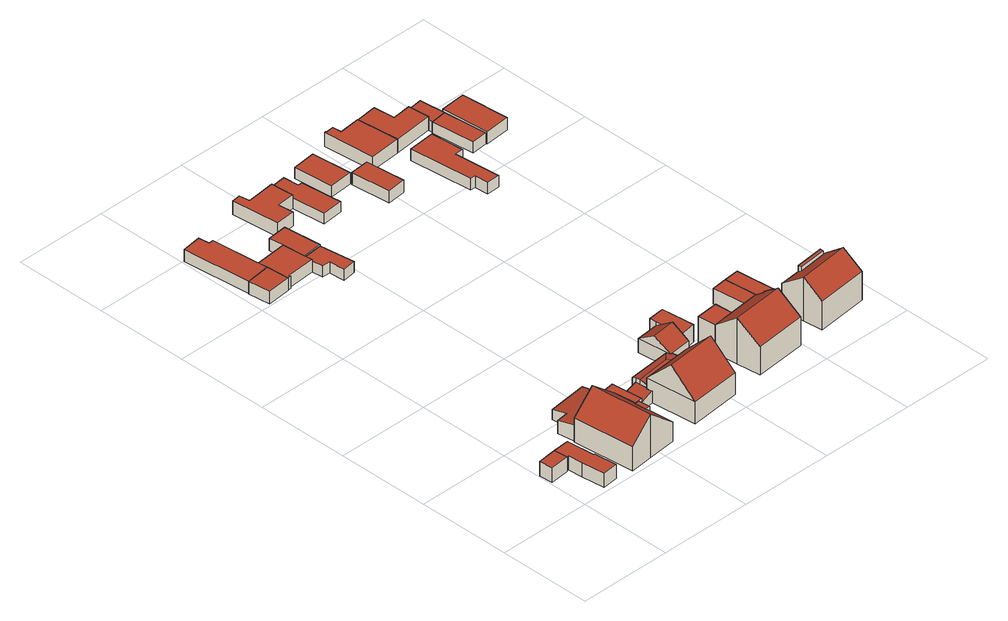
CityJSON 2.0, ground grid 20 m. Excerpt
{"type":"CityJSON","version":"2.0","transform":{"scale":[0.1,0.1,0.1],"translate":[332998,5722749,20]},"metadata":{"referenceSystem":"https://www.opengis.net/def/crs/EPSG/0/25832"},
"CityObjects":{
"building1":{"type":"Building","attributes":{"Geometrietyp2DReferenz":"3000","Gemeindeschluessel":"05170048","function":"31001_1010","roofType":"1000","measuredHeight":3.12},"address":[{"country":"Germany","locality":"Wesel","thoroughfareNumber":"7","thoroughfareName":"Am Weißen Stein"}],"geometry":[{"type":"Solid","lod":"2","boundaries":[[[[0,1,2,3]],[[4,5,1,0]],[[6,7,5,4]],[[3,2,7,6]],[[4,0,3,6]],[[1,5,7,2]]]],"semantics":{"surfaces":[{"type":"WallSurface"},{"type":"RoofSurface"},{"type":"GroundSurface"}],"values":[[0,0,0,0,1,2]]}}]},
"building2":{"type":"Building","attributes":{"Geometrietyp2DReferenz":"3000","Gemeindeschluessel":"05170048","function":"31001_2463","roofType":"1000","measuredHeight":3.02},"address":[{"country":"Germany","locality":"Wesel","thoroughfareNumber":"7","thoroughfareName":"Am Weißen Stein"}],"geometry":[{"type":"Solid","lod":"2","boundaries":[[[[8,9,10,11]],[[12,13,9,8]],[[14,15,13,12]],[[16,17,15,14]],[[18,19,17,16]],[[20,21,19,18]],[[4,22,21,20]],[[0,23,22,4]],[[11,10,23,0]],[[4,20,18,16,14,12,8,11,0]],[[9,13,15,17,19,21,22,23,10]]]],"semantics":{"surfaces":[{"type":"WallSurface"},{"type":"RoofSurface"},{"type":"GroundSurface"}],"values":[[0,0,0,0,0,0,0,0,0,1,2]]}}]},
"building3":{"type":"Building","attributes":{"Gemeindeschluessel":"05170048","Geometrietyp2DReferenz":"3000","function":"31001_1010"},"address":[{"country":"Germany","locality":"Wesel","thoroughfareNumber":"7a","thoroughfareName":"Am Weißen Stein"}],"children":["building3-1","building3-2"]},
"building3-1":{"type":"BuildingPart","attributes":{"roofType":"3100","measuredHeight":9.47},"parents":["building3"],"geometry":[{"type":"MultiSurface","lod":"2","boundaries":[[[24,25,26,27]],[[28,29,25,24]],[[30,31,29,28]],[[32,33,31,30]],[[34,35,33,32]],[[36,37,35,34]],[[38,39,37,36]],[[40,41,39,38]],[[42,43,41,40]],[[32,30,28,34]],[[24,27,44,45,42,40,38,36,34,28]],[[26,25,29,31,33,35,37,39,41,43,46,47]],[[48,49,26,47]],[[50,27,49,48]],[[51,52,46,43]],[[45,53,54]],[[54,53,52,51,42]],[[52,48,47,46]],[[45,44,50,53]],[[48,52,53,50]]],"semantics":{"surfaces":[{"type":"WallSurface"},{"type":"RoofSurface"},{"type":"GroundSurface"},{"type":"ClosureSurface"}],"values":[0,0,0,0,0,0,0,0,0,1,1,2,0,3,0,0,3,0,0,3]}}]},
"building3-2":{"type":"BuildingPart","attributes":{"roofType":"1000","measuredHeight":4.87},"address":[{"country":"Germany","locality":"Wesel","thoroughfareNumber":"7a","thoroughfareName":"Am Weißen Stein"}],"parents":["building3"],"geometry":[{"type":"MultiSurface","lod":"2","boundaries":[[[55,49,51,56]],[[53,50,55,56]],[[48,52,51,49]],[[55,50,27]],[[27,50,48,49]],[[50,53,52,48]],[[56,42,54]],[[53,54,42,51,52]]],"semantics":{"surfaces":[{"type":"WallSurface"},{"type":"RoofSurface"},{"type":"GroundSurface"},{"type":"ClosureSurface"}],"values":[0,1,2,0,3,3,0,3]}}]},
"building4":{"type":"Building","attributes":{"Geometrietyp2DReferenz":"3000","Gemeindeschluessel":"05170048","function":"51009_1610","roofType":"2100","measuredHeight":3.52},"geometry":[{"type":"Solid","lod":"2","boundaries":[[[[57,58,59,60]],[[61,62,58,57]],[[63,64,62,61]],[[65,66,64,63]],[[67,68,66,65]],[[69,70,68,67]],[[60,59,70,69]],[[67,65,63,61,57,60,69]],[[58,62,64,66,68,70,59]]]],"semantics":{"surfaces":[{"type":"WallSurface"},{"type":"RoofSurface"},{"type":"GroundSurface"}],"values":[[0,0,0,0,0,0,0,1,2]]}}]},
"building5":{"type":"Building","attributes":{"Geometrietyp2DReferenz":"3000","Gemeindeschluessel":"05170048","function":"31001_2463","roofType":"1000","measuredHeight":2.71},"address":[{"country":"Germany","locality":"Wesel","thoroughfareNumber":"7a","thoroughfareName":"Am Weißen Stein"}],"geometry":[{"type":"Solid","lod":"2","boundaries":[[[[71,72,73,74]],[[75,76,72,71]],[[77,78,76,75]],[[79,80,78,77]],[[81,82,80,79]],[[74,73,82,81]],[[79,77,75,71,74,81]],[[72,76,78,80,82,73]]]],"semantics":{"surfaces":[{"type":"WallSurface"},{"type":"RoofSurface"},{"type":"GroundSurface"}],"values":[[0,0,0,0,0,0,1,2]]}}]},
"building6":{"type":"Building","attributes":{"Geometrietyp2DReferenz":"3000","Gemeindeschluessel":"05170048","function":"31001_1010","roofType":"1000","measuredHeight":2.79},"address":[{"country":"Germany","locality":"Wesel","thoroughfareNumber":"12","thoroughfareName":"Hagelkreuzweg"}],"geometry":[{"type":"Solid","lod":"2","boundaries":[[[[83,84,85,86]],[[87,88,84,83]],[[89,90,88,87]],[[86,85,90,89]],[[87,83,86,89]],[[84,88,90,85]]]],"semantics":{"surfaces":[{"type":"WallSurface"},{"type":"RoofSurface"},{"type":"GroundSurface"}],"values":[[0,0,0,0,1,2]]}}]},
"building7":{"type":"Building","attributes":{"Geometrietyp2DReferenz":"3000","Gemeindeschluessel":"05170048","function":"31001_2463","roofType":"1000","measuredHeight":2.78},"address":[{"country":"Germany","locality":"Wesel","thoroughfareNumber":"12","thoroughfareName":"Hagelkreuzweg"}],"geometry":[{"type":"Solid","lod":"2","boundaries":[[[[91,92,93,94]],[[95,96,92,91]],[[97,98,96,95]],[[86,99,98,97]],[[89,100,99,86]],[[101,102,100,89]],[[94,93,102,101]],[[89,86,97,95,91,94,101]],[[92,96,98,99,100,102,93]]]],"semantics":{"surfaces":[{"type":"WallSurface"},{"type":"RoofSurface"},{"type":"GroundSurface"}],"values":[[0,0,0,0,0,0,0,1,2]]}}]},
"building8":{"type":"Building","attributes":{"Geometrietyp2DReferenz":"3000","Gemeindeschluessel":"05170048","function":"31001_2463","roofType":"1000","measuredHeight":2.74},"address":[{"country":"Germany","locality":"Wesel","thoroughfareNumber":"12","thoroughfareName":"Hagelkreuzweg"}],"geometry":[{"type":"Solid","lod":"2","boundaries":[[[[103,104,105,106]],[[107,108,104,103]],[[109,110,108,107]],[[111,112,110,109]],[[83,113,112,111]],[[86,99,113,83]],[[97,98,99,86]],[[106,105,98,97]],[[86,83,111,109,107,103,106,97]],[[104,108,110,112,113,99,98,105]]]],"semantics":{"surfaces":[{"type":"WallSurface"},{"type":"RoofSurface"},{"type":"GroundSurface"}],"values":[[0,0,0,0,0,0,0,0,1,2]]}}]},
"building9":{"type":"Building","attributes":{"Gemeindeschluessel":"05170048","Geometrietyp2DReferenz":"3000","function":"51009_1610"},"children":["building9-1","building9-2"]},
"building9-1":{"type":"BuildingPart","attributes":{"roofType":"5000","measuredHeight":3.71},"parents":["building9"],"geometry":[{"type":"MultiSurface","lod":"2","boundaries":[[[114,115,116,117]],[[118,119,115,114]],[[120,121,119,118]],[[122,123,124,125]],[[126,127,123,122]],[[128,129,127,126]],[[117,116,129,128]],[[130,120,118,131]],[[118,114,117,128,126,131]],[[126,122,125,130,131]],[[115,119,121,132,124,123,127,129,116]],[[120,130,133,134]],[[133,132,121,134]],[[130,125,135,133]],[[132,133,135,124]]],"semantics":{"surfaces":[{"type":"WallSurface"},{"type":"RoofSurface"},{"type":"GroundSurface"},{"type":"ClosureSurface"}],"values":[0,0,0,0,0,0,0,1,1,1,2,0,3,0,3]}}]},
"building9-2":{"type":"BuildingPart","attributes":{"roofType":"2100","measuredHeight":2.57},"parents":["building9"],"geometry":[{"type":"MultiSurface","lod":"2","boundaries":[[[136,137,138,139]],[[135,124,137,136]],[[140,141,121,134]],[[142,143,141,140]],[[139,138,143,142]],[[140,134,135,136,139,142]],[[137,124,121,141,143,138]],[[133,134,121,132]],[[135,133,132,124]]],"semantics":{"surfaces":[{"type":"WallSurface"},{"type":"RoofSurface"},{"type":"GroundSurface"},{"type":"ClosureSurface"}],"values":[0,0,0,0,0,1,2,3,3]}}]},
"building10":{"type":"Building","attributes":{"Geometrietyp2DReferenz":"3000","Gemeindeschluessel":"05170048","function":"31001_1010","roofType":"3100","measuredHeight":10.37},"address":[{"country":"Germany","locality":"Wesel","thoroughfareNumber":"7b","thoroughfareName":"Am Weißen Stein"}],"geometry":[{"type":"Solid","lod":"2","boundaries":[[[[144,145,146,147]],[[148,149,145,144]],[[150,151,149,148]],[[147,146,151,150]],[[144,152,148]],[[150,153,147]],[[147,153,152,144]],[[148,152,153,150]],[[145,149,151,146]]]],"semantics":{"surfaces":[{"type":"WallSurface"},{"type":"RoofSurface"},{"type":"GroundSurface"}],"values":[[0,0,0,0,0,0,1,1,2]]}}]},
"building11":{"type":"Building","attributes":{"Geometrietyp2DReferenz":"3000","Gemeindeschluessel":"05170048","function":"31001_1313","roofType":"1000","measuredHeight":2.42},"address":[{"country":"Germany","locality":"Wesel","thoroughfareNumber":"14a","thoroughfareName":"Hagelkreuzweg"}],"geometry":[{"type":"Solid","lod":"2","boundaries":[[[[154,155,156,157]],[[158,159,155,154]],[[160,161,159,158]],[[162,163,161,160]],[[164,108,163,162]],[[165,104,108,164]],[[157,156,104,165]],[[164,162,160,158,154,157,165]],[[155,159,161,163,108,104,156]]]],"semantics":{"surfaces":[{"type":"WallSurface"},{"type":"RoofSurface"},{"type":"GroundSurface"}],"values":[[0,0,0,0,0,0,0,1,2]]}}]},
"building12":{"type":"Building","attributes":{"Geometrietyp2DReferenz":"3000","Gemeindeschluessel":"05170048","function":"31001_2463","roofType":"1000","measuredHeight":2.71},"address":[{"country":"Germany","locality":"Wesel","thoroughfareNumber":"14","thoroughfareName":"Hagelkreuzweg"}],"geometry":[{"type":"Solid","lod":"2","boundaries":[[[[166,167,168,169]],[[170,156,167,166]],[[103,104,156,170]],[[106,105,104,103]],[[169,168,105,106]],[[103,170,166,169,106]],[[167,156,104,105,168]]]],"semantics":{"surfaces":[{"type":"WallSurface"},{"type":"RoofSurface"},{"type":"GroundSurface"}],"values":[[0,0,0,0,0,1,2]]}}]},
"building13":{"type":"Building","attributes":{"Geometrietyp2DReferenz":"3000","Gemeindeschluessel":"05170048","function":"31001_2463","roofType":"3100","measuredHeight":5.43},"address":[{"country":"Germany","locality":"Wesel","thoroughfareNumber":"7b","thoroughfareName":"Am Weißen Stein"}],"geometry":[{"type":"Solid","lod":"2","boundaries":[[[[171,172,173,174]],[[175,176,172,171]],[[177,178,176,175]],[[174,173,178,177]],[[171,179,175]],[[177,180,174]],[[174,180,179,171]],[[175,179,180,177]],[[172,176,178,173]]]],"semantics":{"surfaces":[{"type":"WallSurface"},{"type":"RoofSurface"},{"type":"GroundSurface"}],"values":[[0,0,0,0,0,0,1,1,2]]}}]},
"building14":{"type":"Building","attributes":{"Geometrietyp2DReferenz":"3000","Gemeindeschluessel":"05170048","function":"31001_1010","roofType":"1000","measuredHeight":2.92},"address":[{"country":"Germany","locality":"Wesel","thoroughfareNumber":"14a","thoroughfareName":"Hagelkreuzweg"}],"geometry":[{"type":"Solid","lod":"2","boundaries":[[[[181,182,183,184]],[[185,186,182,181]],[[187,188,186,185]],[[189,190,188,187]],[[191,192,190,189]],[[193,194,192,191]],[[195,196,194,193]],[[184,183,196,195]],[[193,191,189,187,185,181,184,195]],[[182,186,188,190,192,194,196,183]]]],"semantics":{"surfaces":[{"type":"WallSurface"},{"type":"RoofSurface"},{"type":"GroundSurface"}],"values":[[0,0,0,0,0,0,0,0,1,2]]}}]},
"building15":{"type":"Building","attributes":{"Geometrietyp2DReferenz":"3000","Gemeindeschluessel":"05170048","function":"51009_1610","roofType":"1000","measuredHeight":3.79},"geometry":[{"type":"Solid","lod":"2","boundaries":[[[[197,198,199,200]],[[201,202,198,197]],[[203,204,202,201]],[[205,206,204,203]],[[200,199,206,205]],[[203,201,197,200,205]],[[198,202,204,206,199]]]],"semantics":{"surfaces":[{"type":"WallSurface"},{"type":"RoofSurface"},{"type":"GroundSurface"}],"values":[[0,0,0,0,0,1,2]]}}]},
"building16":{"type":"Building","attributes":{"Geometrietyp2DReferenz":"3000","Gemeindeschluessel":"05170048","function":"31001_1010","roofType":"1000","measuredHeight":2.24},"address":[{"country":"Germany","locality":"Wesel","thoroughfareNumber":"16","thoroughfareName":"Hagelkreuzweg"}],"geometry":[{"type":"Solid","lod":"2","boundaries":[[[[207,208,209,210]],[[211,212,208,207]],[[213,214,212,211]],[[215,216,214,213]],[[217,186,216,215]],[[218,182,186,217]],[[219,220,182,218]],[[210,209,220,219]],[[218,217,215,213,211,207,210,219]],[[208,212,214,216,186,182,220,209]]]],"semantics":{"surfaces":[{"type":"WallSurface"},{"type":"RoofSurface"},{"type":"GroundSurface"}],"values":[[0,0,0,0,0,0,0,0,1,2]]}}]},
"building17":{"type":"Building","attributes":{"Gemeindeschluessel":"05170048","Geometrietyp2DReferenz":"3000","function":"31001_1010"},"address":[{"country":"Germany","locality":"Wesel","thoroughfareNumber":"7c","thoroughfareName":"Am Weißen Stein"}],"children":["building17-1","building17-2"]},
"building17-1":{"type":"BuildingPart","attributes":{"roofType":"3100","measuredHeight":10.12},"parents":["building17"],"geometry":[{"type":"Solid","lod":"2","boundaries":[[[[221,222,223,224]],[[225,226,222,221]],[[227,228,229,230]],[[231,232,228,227]],[[233,234,232,231]],[[235,236,234,233]],[[237,238,236,235]],[[239,240,238,237]],[[241,242,240,239]],[[224,223,242,241]],[[237,235,233,231,227,230,225,221,239]],[[224,241,239,221]],[[222,226,229,228,232,234,236,238,240,242,223]],[[230,229,226,225]]]],"semantics":{"surfaces":[{"type":"WallSurface"},{"type":"RoofSurface"},{"type":"GroundSurface"},{"type":"ClosureSurface"}],"values":[[0,0,0,0,0,0,0,0,0,0,1,1,2,3]]}}]},
"building17-2":{"type":"BuildingPart","attributes":{"roofType":"1000","measuredHeight":6.22},"parents":["building17"],"geometry":[{"type":"Solid","lod":"2","boundaries":[[[[243,244,245,246]],[[230,229,244,243]],[[246,245,226,225]],[[230,243,246,225]],[[244,229,226,245]],[[225,226,229,230]]]],"semantics":{"surfaces":[{"type":"WallSurface"},{"type":"RoofSurface"},{"type":"GroundSurface"},{"type":"ClosureSurface"}],"values":[[0,0,0,1,2,3]]}}]},
"building18":{"type":"Building","attributes":{"Geometrietyp2DReferenz":"3000","Gemeindeschluessel":"05170048","function":"31001_2463","roofType":"1000","measuredHeight":2.5},"address":[{"country":"Germany","locality":"Wesel","thoroughfareNumber":"16","thoroughfareName":"Hagelkreuzweg"}],"geometry":[{"type":"Solid","lod":"2","boundaries":[[[[247,248,249,250]],[[251,252,248,247]],[[253,254,252,251]],[[250,249,254,253]],[[251,247,250,253]],[[248,252,254,249]]]],"semantics":{"surfaces":[{"type":"WallSurface"},{"type":"RoofSurface"},{"type":"GroundSurface"}],"values":[[0,0,0,0,1,2]]}}]},
"building19":{"type":"Building","attributes":{"Geometrietyp2DReferenz":"3000","Gemeindeschluessel":"05170048","function":"31001_2463","roofType":"1000","measuredHeight":3.39},"address":[{"country":"Germany","locality":"Wesel","thoroughfareNumber":"7c","thoroughfareName":"Am Weißen Stein"}],"geometry":[{"type":"Solid","lod":"2","boundaries":[[[[255,256,257,258]],[[259,260,256,255]],[[261,262,260,259]],[[258,257,262,261]],[[259,255,258,261]],[[256,260,262,257]]]],"semantics":{"surfaces":[{"type":"WallSurface"},{"type":"RoofSurface"},{"type":"GroundSurface"}],"values":[[0,0,0,0,1,2]]}}]},
"building20":{"type":"Building","attributes":{"Geometrietyp2DReferenz":"3000","Gemeindeschluessel":"05170048","function":"31001_2463","roofType":"1000","measuredHeight":2.61},"address":[{"country":"Germany","locality":"Wesel","thoroughfareNumber":"18","thoroughfareName":"Hagelkreuzweg"}],"geometry":[{"type":"Solid","lod":"2","boundaries":[[[[263,264,265,266]],[[267,268,264,263]],[[269,270,268,267]],[[266,265,270,269]],[[267,263,266,269]],[[264,268,270,265]]]],"semantics":{"surfaces":[{"type":"WallSurface"},{"type":"RoofSurface"},{"type":"GroundSurface"}],"values":[[0,0,0,0,1,2]]}}]},
"building21":{"type":"Building","attributes":{"Geometrietyp2DReferenz":"3000","Gemeindeschluessel":"05170048","function":"31001_2463","roofType":"1000","measuredHeight":3.49},"address":[{"country":"Germany","locality":"Wesel","thoroughfareNumber":"7d","thoroughfareName":"Am Weißen Stein"}],"geometry":[{"type":"Solid","lod":"2","boundaries":[[[[271,272,273,258]],[[274,275,272,271]],[[276,277,275,274]],[[258,273,277,276]],[[274,271,258,276]],[[272,275,277,273]]]],"semantics":{"surfaces":[{"type":"WallSurface"},{"type":"RoofSurface"},{"type":"GroundSurface"}],"values":[[0,0,0,0,1,2]]}}]},
"building22":{"type":"Building","attributes":{"Gemeindeschluessel":"05170048","Geometrietyp2DReferenz":"3000","function":"31001_1010"},"address":[{"country":"Germany","locality":"Wesel","thoroughfareNumber":"7d","thoroughfareName":"Am Weißen Stein"}],"children":["building22-1","building22-2"]},
"building22-1":{"type":"BuildingPart","attributes":{"roofType":"3100","measuredHeight":9.46},"parents":["building22"],"geometry":[{"type":"MultiSurface","lod":"2","boundaries":[[[278,279,280,281]],[[282,283,279,278]],[[284,285,283,282]],[[286,287,285,284]],[[288,289,287,286]],[[290,291,292,293]],[[281,280,291,290]],[[290,293,294,295,288,286,284,281]],[[282,278,281,284]],[[279,283,285,287,289,296,297,292,291,280]],[[298,296,289,299]],[[288,295,298,299]],[[298,300,297,296]],[[295,294,300,298]],[[300,301,292,297]],[[294,293,301,300]]],"semantics":{"surfaces":[{"type":"WallSurface"},{"type":"RoofSurface"},{"type":"GroundSurface"},{"type":"ClosureSurface"}],"values":[0,0,0,0,0,0,0,1,1,2,0,3,0,3,0,3]}}]},
"building22-2":{"type":"BuildingPart","attributes":{"roofType":"1000","measuredHeight":7.02},"address":[{"country":"Germany","locality":"Wesel","thoroughfareNumber":"7d","thoroughfareName":"Am Weißen Stein"}],"parents":["building22"],"geometry":[{"type":"MultiSurface","lod":"2","boundaries":[[[302,301,299,303]],[[304,305,302,303]],[[300,298,299,301]],[[302,305,294,293]],[[300,301,293,294]],[[305,304,295,294]],[[298,300,294,295]],[[304,303,288,295]],[[299,298,295,288]]],"semantics":{"surfaces":[{"type":"WallSurface"},{"type":"RoofSurface"},{"type":"GroundSurface"},{"type":"ClosureSurface"}],"values":[0,1,2,0,3,0,3,0,3]}}]},
"building23":{"type":"Building","attributes":{"Geometrietyp2DReferenz":"3000","Gemeindeschluessel":"05170048","function":"31001_1010","roofType":"1000","measuredHeight":3.02},"address":[{"country":"Germany","locality":"Wesel","thoroughfareNumber":"18","thoroughfareName":"Hagelkreuzweg"}],"geometry":[{"type":"Solid","lod":"2","boundaries":[[[[306,307,308,309]],[[310,311,307,306]],[[312,313,311,310]],[[314,315,313,312]],[[316,317,315,314]],[[318,319,317,316]],[[320,321,319,318]],[[309,308,321,320]],[[318,316,314,312,310,306,309,320]],[[307,311,313,315,317,319,321,308]]]],"semantics":{"surfaces":[{"type":"WallSurface"},{"type":"RoofSurface"},{"type":"GroundSurface"}],"values":[[0,0,0,0,0,0,0,0,1,2]]}}]},
"building24":{"type":"Building","attributes":{"Geometrietyp2DReferenz":"3000","Gemeindeschluessel":"05170048","function":"31001_1313","roofType":"1000","measuredHeight":2.51},"address":[{"country":"Germany","locality":"Wesel","thoroughfareNumber":"20","thoroughfareName":"Hagelkreuzweg"}],"geometry":[{"type":"Solid","lod":"2","boundaries":[[[[322,323,324,325]],[[326,327,323,322]],[[328,329,327,326]],[[330,331,329,328]],[[332,333,331,330]],[[334,335,333,332]],[[336,337,335,334]],[[325,324,337,336]],[[334,332,330,328,326,322,325,336]],[[323,327,329,331,333,335,337,324]]]],"semantics":{"surfaces":[{"type":"WallSurface"},{"type":"RoofSurface"},{"type":"GroundSurface"}],"values":[[0,0,0,0,0,0,0,0,1,2]]}}]},
"building25":{"type":"Building","attributes":{"Geometrietyp2DReferenz":"3000","Gemeindeschluessel":"05170048","function":"31001_1010","roofType":"1000","measuredHeight":2.96},"address":[{"country":"Germany","locality":"Wesel","thoroughfareNumber":"20","thoroughfareName":"Hagelkreuzweg"}],"geometry":[{"type":"Solid","lod":"2","boundaries":[[[[338,339,340,341]],[[342,343,339,338]],[[344,345,343,342]],[[346,311,345,344]],[[347,307,311,346]],[[341,340,307,347]],[[346,344,342,338,341,347]],[[339,343,345,311,307,340]]]],"semantics":{"surfaces":[{"type":"WallSurface"},{"type":"RoofSurface"},{"type":"GroundSurface"}],"values":[[0,0,0,0,0,0,1,2]]}}]},
"building26":{"type":"Building","attributes":{"Geometrietyp2DReferenz":"3000","Gemeindeschluessel":"05170048","function":"31001_2463","roofType":"1000","measuredHeight":2.42},"address":[{"country":"Germany","locality":"Wesel","thoroughfareNumber":"20","thoroughfareName":"Hagelkreuzweg"}],"geometry":[{"type":"Solid","lod":"2","boundaries":[[[[348,349,350,351]],[[352,353,349,348]],[[354,355,353,352]],[[351,350,355,354]],[[352,348,351,354]],[[349,353,355,350]]]],"semantics":{"surfaces":[{"type":"WallSurface"},{"type":"RoofSurface"},{"type":"GroundSurface"}],"values":[[0,0,0,0,1,2]]}}]},
"building27":{"type":"Building","attributes":{"Geometrietyp2DReferenz":"3000","Gemeindeschluessel":"05170048","function":"31001_2463","roofType":"1000","measuredHeight":2.32},"address":[{"country":"Germany","locality":"Wesel","thoroughfareNumber":"20","thoroughfareName":"Hagelkreuzweg"}],"geometry":[{"type":"Solid","lod":"2","boundaries":[[[[348,356,357,358]],[[351,359,356,348]],[[360,345,359,351]],[[361,343,345,360]],[[358,357,343,361]],[[360,351,348,358,361]],[[356,359,345,343,357]]]],"semantics":{"surfaces":[{"type":"WallSurface"},{"type":"RoofSurface"},{"type":"GroundSurface"}],"values":[[0,0,0,0,0,1,2]]}}]},
"building28":{"type":"Building","attributes":{"Geometrietyp2DReferenz":"3000","Gemeindeschluessel":"05170048","function":"31001_2723","roofType":"1000","measuredHeight":2.71},"address":[{"country":"Germany","locality":"Wesel","thoroughfareNumber":"22","thoroughfareName":"Hagelkreuzweg"}],"geometry":[{"type":"Solid","lod":"2","boundaries":[[[[362,363,364,365]],[[366,367,363,362]],[[368,369,367,366]],[[365,364,369,368]],[[366,362,365,368]],[[363,367,369,364]]]],"semantics":{"surfaces":[{"type":"WallSurface"},{"type":"RoofSurface"},{"type":"GroundSurface"}],"values":[[0,0,0,0,1,2]]}}]}
},
"vertices":[
[44,119,32],[44,119,0],[3,115,0],[3,115,32],[47,90,32],[47,90,0],[6,86,32],[6,86,0],
[85,62,32],[85,62,1],[79,122,1],[79,122,32],[87,62,32],[87,62,1],[92,14,32],[92,14,1],[58,10,32],[58,10,1],[53,59,32],[53,59,1],[50,90,32],[50,90,1],[47,90,1],[44,119,1],
[238,19,45],[238,19,2],[233,71,2],[233,71,45],[177,13,97],[177,13,2],[127,8,55],[127,8,2],[114,140,55],[114,140,2],[164,145,97],[164,145,2],[222,151,48],[222,151,2],[225,151,45],[225,151,2],[229,115,45],[229,115,2],[230,96,45],[230,96,2],[222,70,55],[219,95,55],[219,95,2],[222,70,2],[222,70,6],[233,71,6],[222,70,54],[230,96,6],[219,95,6],[219,95,54],[220,95,54],
[233,71,54],[230,96,54],
[222,151,40],[222,151,5],[219,180,5],[219,180,34],[114,140,40],[114,140,5],[109,176,33],[109,176,5],[135,179,33],[135,179,5],[131,211,27],[131,211,5],[215,221,27],[215,221,5],
[253,184,32],[253,184,4],[219,180,4],[219,180,32],[260,118,32],[260,118,4],[229,115,32],[229,115,4],[225,151,32],[225,151,4],[222,151,32],[222,151,4],
[74,809,28],[74,809,0],[70,857,0],[70,857,28],[23,804,28],[23,804,0],[18,851,28],[18,851,0],
[48,979,28],[48,979,1],[45,1002,1],[45,1002,28],[58,980,28],[58,980,1],[68,877,28],[68,877,1],[70,857,1],[18,851,1],[4,997,28],[4,997,1],
[140,834,28],[140,834,1],[135,883,1],[135,883,28],[142,817,28],[142,817,1],[80,812,28],[80,812,1],[81,810,28],[81,810,1],[74,809,1],
[392,145,35],[392,145,3],[388,171,3],[388,171,35],[387,145,35],[387,145,3],[291,135,35],[291,135,3],[288,170,35],[288,170,3],[289,162,3],[289,162,38],[383,179,35],[383,179,3],[384,171,35],[384,171,3],[290,152,40],[361,160,40],[290,152,3],[290,152,29],[291,135,29],[289,162,29],
[256,159,22],[256,159,3],[260,118,3],[260,118,22],[289,135,29],[289,135,3],[291,123,29],[291,123,3],
[399,146,52],[399,146,4],[289,135,4],[289,135,52],[410,36,52],[410,36,4],[300,26,52],[300,26,4],[404,91,107],[295,80,107],
[192,764,25],[192,764,1],[182,838,1],[182,838,25],[164,760,25],[164,760,1],[161,793,25],[161,793,1],[144,793,25],[144,793,1],[142,817,25],[140,834,25],
[174,918,28],[174,918,1],[132,914,1],[132,914,28],[182,838,28],
[384,171,34],[384,171,4],[435,177,4],[435,177,34],[377,244,34],[377,244,4],[427,249,34],[427,249,4],[380,207,58],[431,213,58],
[243,1019,32],[243,1019,2],[182,1013,2],[182,1013,32],[247,971,32],[247,971,2],[209,967,32],[209,967,2],[212,935,32],[212,935,2],[170,931,32],[170,931,2],[160,1033,32],[160,1033,2],[179,1035,32],[179,1035,2],
[468,198,41],[468,198,3],[461,268,3],[461,268,41],[433,192,41],[433,192,3],[427,249,41],[427,249,3],[426,264,41],[426,264,3],
[281,991,25],[281,991,2],[278,1024,2],[278,1024,25],[290,991,25],[290,991,2],[299,904,25],[299,904,2],[254,900,25],[254,900,2],[247,971,25],[243,1019,25],[243,1020,25],[243,1020,2],
[473,94,108],[473,94,7],[478,43,7],[478,43,69],[468,144,69],[468,144,7],[579,156,69],[579,156,7],[514,149,7],[514,149,69],[581,138,83],[581,138,7],[586,139,83],[586,139,7],[588,119,98],[588,119,7],[583,118,98],[583,118,7],[585,105,108],[585,105,7],[590,54,69],[590,54,7],
[511,186,69],[511,186,7],[464,182,7],[464,182,69],
[369,950,27],[369,950,2],[361,1035,2],[361,1035,27],[319,946,27],[319,946,2],[311,1030,27],[311,1030,2],
[608,174,41],[608,174,7],[600,251,7],[600,251,41],[575,171,41],[575,171,7],[567,248,41],[567,248,7],
[410,950,29],[410,950,2],[370,947,2],[370,947,29],[418,866,29],[418,866,2],[378,862,29],[378,862,2],
[632,254,41],[632,254,6],[600,251,6],[642,163,41],[642,163,6],[609,159,41],[609,159,6],
[760,72,69],[760,72,6],[756,114,6],[756,114,101],[649,60,69],[649,60,6],[645,102,101],[645,102,6],[640,151,64],[640,151,6],[686,156,64],[686,156,6],[751,163,64],[751,163,6],[747,162,6],[747,162,64],[747,155,69],[687,148,69],[687,148,6],[747,155,6],[687,148,7],[686,156,7],[747,155,7],[747,162,7],
[747,162,77],[686,156,77],[687,148,77],[747,155,77],
[481,1044,34],[481,1044,4],[436,1039,4],[436,1039,34],[490,954,34],[490,954,4],[423,948,34],[423,948,4],[413,1058,34],[413,1058,4],[417,1059,34],[417,1059,4],[418,1057,34],[418,1057,4],[434,1059,34],[434,1059,4],
[556,858,27],[556,858,2],[550,929,2],[550,929,27],[538,857,27],[538,857,2],[547,760,27],[547,760,2],[519,759,27],[519,759,2],[517,788,27],[517,788,2],[506,788,27],[506,788,2],[493,924,27],[493,924,2],
[532,1004,33],[532,1004,4],[527,1049,4],[527,1049,33],[572,1008,33],[572,1008,4],[576,963,33],[576,963,4],[490,954,33],[481,1044,33],
[610,957,27],[610,957,3],[575,953,3],[575,953,27],[619,864,27],[619,864,3],[585,861,27],[585,861,3],
[610,957,4],[604,1012,4],[604,1012,27],[575,953,4],[576,963,27],[572,1008,27],
[674,866,30],[674,866,3],[666,968,3],[666,968,30],[620,862,30],[620,862,3],[612,964,30],[612,964,3]
]}
